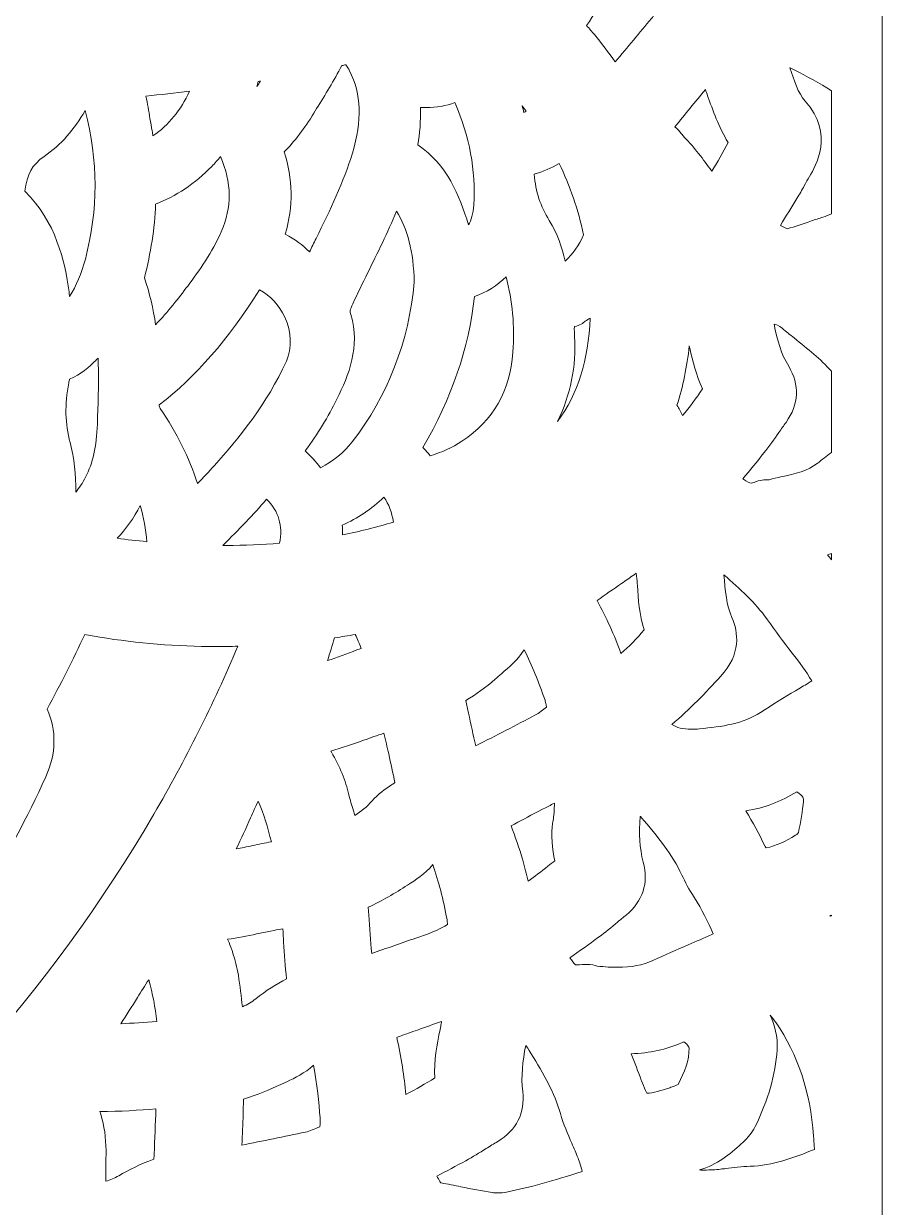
# Model space of a CAD drawing. Extents: x 140 to 2861, y -2860 to -140.
# Drawn here: x 2279 to 2861, y -2265 to -1464 of the extents above; entities that cross this region are included whole.
import ezdxf

# ---------------------------------------------------------------- set-up
doc = ezdxf.new("R2010")
doc.units = 0
doc.header["$MEASUREMENT"] = 0
doc.layers.add('Layer 1', color=7, linetype='Continuous')

# ---------------------------------------------------------------- blocks, each defined once
blk = doc.blocks.new('block 2')
at = {"layer": 'Layer 1', "lineweight": 0}
blk.add_lwpolyline([(140.32, -139.6), (140.32, -2859.85), (2860.58, -2859.85), (2860.58, -139.6), (140.32, -139.6)], dxfattribs=at)
for points, knots in [([(2660.46, -1464.85), (2665.53, -1457.3), (2669.38, -1450.62), (2672.62, -1443.83), (2673.14, -1442.72), (2673.69, -1441.63), (2674.23, -1440.54), (2675.11, -1438.77), (2676.04, -1436.88), (2676.95, -1434.89), (2681.66, -1432.66), (2686.18, -1430.45), (2690.55, -1428.23), (2696.77, -1434.03), (2702, -1439.41), (2706.66, -1444.78), (2706.98, -1445.15), (2707.3, -1445.51), (2707.63, -1445.88), (2708.21, -1446.54), (2708.76, -1447.16), (2709.11, -1447.61), (2709.86, -1448.58), (2710.45, -1449.36), (2710.91, -1449.99), (2710.48, -1450.74), (2709.9, -1451.7), (2709.15, -1452.94), (2707.62, -1455.44), (2705.99, -1458.04), (2704.34, -1460.03), (2696.29, -1469.72), (2688.2, -1479.36), (2679.76, -1489.41), (2675.33, -1483.12), (2670.63, -1476.94), (2665.7, -1470.92), (2664.08, -1468.94), (2662.35, -1466.93), (2660.46, -1464.85)], [0, 0, 0, 0, 1, 1, 1, 2, 2, 2, 3, 3, 3, 4, 4, 4, 5, 5, 5, 6, 6, 6, 7, 7, 7, 8, 8, 8, 9, 9, 9, 10, 10, 10, 11, 11, 11, 12, 12, 12, 13, 13, 13, 13]), ([(2455.8, -1550.38), (2462.86, -1543.13), (2469.46, -1534.48), (2475.89, -1524.07), (2475.89, -1524.07), (2477.75, -1521.06), (2477.75, -1521.06), (2483.52, -1511.69), (2489.45, -1502.07), (2494.75, -1491.92), (2495.67, -1491.72), (2496.6, -1491.52), (2497.54, -1491.32), (2498.45, -1492.67), (2499.28, -1494.06), (2500.02, -1495.49), (2508.02, -1511.28), (2508.64, -1528.95), (2501.95, -1551.14), (2496.07, -1570.83), (2486.96, -1589.38), (2477.31, -1609.02), (2475.86, -1611.97), (2474.4, -1614.95), (2472.94, -1617.95), (2468.36, -1613.59), (2462.96, -1609.35), (2456.54, -1606.05), (2461.97, -1587.23), (2461.73, -1568.56), (2455.8, -1550.38)], [0, 0, 0, 0, 1, 1, 1, 2, 2, 2, 3, 3, 3, 4, 4, 4, 5, 5, 5, 6, 6, 6, 7, 7, 7, 8, 8, 8, 9, 9, 9, 10, 10, 10, 10]), ([(2826.08, -1592.26), (2824.24, -1593.1), (2822.36, -1593.83), (2820.42, -1594.47), (2817.81, -1595.33), (2815.2, -1596.22), (2812.6, -1597.12), (2806.98, -1599.04), (2801.6, -1600.89), (2796.25, -1602.36), (2796.25, -1602.36), (2791.57, -1600.06), (2791.57, -1600.06), (2795.42, -1593.87), (2799.12, -1587.9), (2802.78, -1581.91), (2804.55, -1578.99), (2806.18, -1576.09), (2807.75, -1573.28), (2808.99, -1571.06), (2810.16, -1568.97), (2811.36, -1566.94), (2815.54, -1559.9), (2828.25, -1538.47), (2808.36, -1515.89), (2803.54, -1510.42), (2800.83, -1502.18), (2798.04, -1493.39), (2798.08, -1493.37), (2798.13, -1493.35), (2798.17, -1493.33), (2798.17, -1493.33), (2800.81, -1494.71), (2800.81, -1494.71), (2809.71, -1499.35), (2818.23, -1503.78), (2826.08, -1508.88), (2826.08, -1508.88), (2826.08, -1592.26), (2826.08, -1592.26)], [0, 0, 0, 0, 1, 1, 1, 2, 2, 2, 3, 3, 3, 4, 4, 4, 5, 5, 5, 6, 6, 6, 7, 7, 7, 8, 8, 8, 9, 9, 9, 10, 10, 10, 11, 11, 11, 12, 12, 12, 13, 13, 13, 13]), ([(2438.2, -1502.65), (2438.73, -1502.57), (2439.26, -1502.48), (2439.79, -1502.39), (2438.94, -1503.66), (2438.08, -1504.91), (2437.24, -1506.15), (2437.57, -1504.99), (2437.89, -1503.83), (2438.2, -1502.65)], [0, 0, 0, 0, 1, 1, 1, 2, 2, 2, 3, 3, 3, 3]), ([(2391.78, -1509.22), (2385.82, -1522.05), (2377.63, -1532.08), (2366.97, -1539.55), (2366.79, -1538.44), (2366.6, -1537.3), (2366.39, -1536.13), (2365.88, -1533.39), (2365.43, -1530.62), (2364.94, -1527.69), (2364.12, -1522.69), (2363.28, -1517.62), (2362.2, -1512.54), (2372.09, -1511.54), (2381.97, -1510.43), (2391.78, -1509.22)], [0, 0, 0, 0, 1, 1, 1, 2, 2, 2, 3, 3, 3, 4, 4, 4, 5, 5, 5, 5]), ([(2724.5, -1537.96), (2723.28, -1536.52), (2721.91, -1534.91), (2720.24, -1533.26), (2726.94, -1524.84), (2733.95, -1516.4), (2740.86, -1508.15), (2741.37, -1509.49), (2741.87, -1510.87), (2742.37, -1512.29), (2745.84, -1522.18), (2749.76, -1533.34), (2756.18, -1543.89), (2752.7, -1550.87), (2749.19, -1557.3), (2745.17, -1563.38), (2739.32, -1555.28), (2733.54, -1547.56), (2726.53, -1540.28), (2725.94, -1539.66), (2725.24, -1538.83), (2724.5, -1537.96)], [0, 0, 0, 0, 1, 1, 1, 2, 2, 2, 3, 3, 3, 4, 4, 4, 5, 5, 5, 6, 6, 6, 7, 7, 7, 7]), ([(2293.33, -1553.43), (2304.67, -1545.57), (2313.94, -1535.15), (2321.01, -1522.33), (2329.92, -1556.02), (2330, -1589.79), (2321.23, -1622.88), (2318.67, -1632.58), (2315.13, -1640.96), (2310.53, -1648.14), (2310.41, -1647.09), (2310.28, -1646.04), (2310.14, -1645.01), (2307.28, -1624.03), (2301.26, -1597.68), (2280.27, -1577.02), (2281.64, -1565.39), (2285.21, -1559.06), (2293.33, -1553.43)], [0, 0, 0, 0, 1, 1, 1, 2, 2, 2, 3, 3, 3, 4, 4, 4, 5, 5, 5, 6, 6, 6, 6]), ([(2548, -1520.25), (2549.37, -1520.34), (2550.72, -1520.38), (2552.05, -1520.38), (2558.89, -1520.38), (2565.32, -1519.22), (2571.26, -1516.92), (2581.28, -1539.84), (2585.46, -1562.65), (2584.04, -1586.37), (2583.68, -1592.23), (2582.35, -1596.55), (2580.59, -1599.78), (2574.28, -1579.51), (2566.12, -1559.04), (2546.22, -1545.55), (2547.42, -1538.17), (2548.36, -1529.53), (2548, -1520.25)], [0, 0, 0, 0, 1, 1, 1, 2, 2, 2, 3, 3, 3, 4, 4, 4, 5, 5, 5, 6, 6, 6, 6]), ([(2616.77, -1519.15), (2617.73, -1520.34), (2618.67, -1521.54), (2619.6, -1522.74), (2619.08, -1523.03), (2618.56, -1523.3), (2618.03, -1523.57), (2617.64, -1522.13), (2617.22, -1520.66), (2616.77, -1519.15)], [0, 0, 0, 0, 1, 1, 1, 2, 2, 2, 3, 3, 3, 3]), ([(2368.77, -1585.72), (2382.58, -1580.38), (2395.33, -1571.81), (2406.76, -1560.16), (2408.84, -1558.03), (2410.79, -1555.81), (2412.63, -1553.55), (2420.45, -1571.19), (2420.54, -1587.63), (2413.08, -1604.57), (2407.09, -1618.18), (2398.29, -1630.71), (2390.48, -1641.15), (2384.28, -1649.43), (2377.19, -1658.45), (2368.78, -1667.41), (2367.14, -1656.35), (2364.76, -1645.88), (2361.15, -1635.53), (2365.54, -1618.89), (2368.1, -1602.17), (2368.77, -1585.72)], [0, 0, 0, 0, 1, 1, 1, 2, 2, 2, 3, 3, 3, 4, 4, 4, 5, 5, 5, 6, 6, 6, 7, 7, 7, 7]), ([(2645.96, -1624.21), (2643.93, -1615.2), (2640.7, -1605.64), (2635.17, -1596.78), (2629.28, -1587.34), (2625.96, -1577.25), (2624.92, -1565.48), (2630.94, -1563.69), (2636.58, -1561.24), (2641.8, -1558.13), (2649.32, -1573.4), (2654.82, -1589.49), (2658.33, -1606.46), (2655.21, -1613.66), (2651.16, -1619.5), (2645.96, -1624.21)], [0, 0, 0, 0, 1, 1, 1, 2, 2, 2, 3, 3, 3, 4, 4, 4, 5, 5, 5, 5]), ([(2491.41, -1717.78), (2499.41, -1701.52), (2507.4, -1682.34), (2500.88, -1660.54), (2500.24, -1658.4), (2500.12, -1657.44), (2502.13, -1653.2), (2505.39, -1646.29), (2508.84, -1639.27), (2512.18, -1632.47), (2518.87, -1618.87), (2525.72, -1604.94), (2531.78, -1590.51), (2539.51, -1602.65), (2543.17, -1617.47), (2543.8, -1638.63), (2540.28, -1678.41), (2525.78, -1715.71), (2501.85, -1746.54), (2496.05, -1753.99), (2488.81, -1759.89), (2480.27, -1764.14), (2477.29, -1760.05), (2473.84, -1756.27), (2469.93, -1752.83), (2478.51, -1741.15), (2485.58, -1729.62), (2491.41, -1717.78)], [0, 0, 0, 0, 1, 1, 1, 2, 2, 2, 3, 3, 3, 4, 4, 4, 5, 5, 5, 6, 6, 6, 7, 7, 7, 8, 8, 8, 9, 9, 9, 9]), ([(2584.51, -1648.24), (2592.81, -1645.4), (2600.01, -1640.89), (2605.97, -1634.84), (2610.31, -1651.12), (2611.85, -1668.24), (2610.56, -1685.97), (2608.65, -1712.3), (2597.37, -1731.98), (2576.08, -1746.16), (2569.47, -1750.55), (2562.38, -1753.82), (2554.55, -1756.06), (2552.98, -1754.02), (2551.36, -1752.15), (2549.67, -1750.44), (2569.04, -1717.55), (2580.73, -1683.25), (2584.51, -1648.24)], [0, 0, 0, 0, 1, 1, 1, 2, 2, 2, 3, 3, 3, 4, 4, 4, 5, 5, 5, 6, 6, 6, 6]), ([(2397.1, -1774.96), (2391.49, -1757.44), (2383.14, -1740.59), (2371.88, -1723.98), (2371.47, -1723.37), (2371.24, -1722.42), (2371.18, -1721.64), (2395.97, -1702.56), (2417.69, -1677.65), (2439.04, -1643.78), (2446.31, -1647.51), (2452.4, -1654.02), (2456.2, -1662.3), (2460.81, -1672.34), (2461.18, -1683.18), (2457.23, -1692.04), (2444.35, -1720.78), (2424.47, -1744.85), (2408.59, -1762.59), (2404.71, -1766.91), (2400.9, -1771.01), (2397.1, -1774.96)], [0, 0, 0, 0, 1, 1, 1, 2, 2, 2, 3, 3, 3, 4, 4, 4, 5, 5, 5, 6, 6, 6, 7, 7, 7, 7]), ([(2652.33, -1675.38), (2652.23, -1673.7), (2652.06, -1670.65), (2652.16, -1668.68), (2652.21, -1668.66), (2652.27, -1668.65), (2652.32, -1668.64), (2655.74, -1667.85), (2658.15, -1666.19), (2659.58, -1664.96), (2660.69, -1664.27), (2661.77, -1663.56), (2662.84, -1662.82), (2661.67, -1691.46), (2654.61, -1713.77), (2640.83, -1732.94), (2649.61, -1714.79), (2653.47, -1695.51), (2652.33, -1675.38)], [0, 0, 0, 0, 1, 1, 1, 2, 2, 2, 3, 3, 3, 4, 4, 4, 5, 5, 5, 6, 6, 6, 6]), ([(2826.08, -1753.84), (2822.94, -1756.27), (2819.74, -1758.75), (2816.59, -1761.26), (2810.26, -1766.27), (2801.76, -1768.2), (2791.91, -1770.44), (2789.38, -1771.01), (2786.76, -1771.61), (2784.11, -1772.27), (2783.91, -1772.28), (2783.69, -1772.29), (2783.48, -1772.29), (2781.32, -1772.37), (2777.69, -1772.5), (2773.77, -1774.12), (2773, -1774.43), (2772.36, -1774.59), (2771.85, -1774.59), (2770.97, -1774.59), (2769.27, -1774.05), (2766.07, -1771.67), (2770.88, -1765.95), (2775.76, -1760.1), (2780.45, -1754.19), (2784.14, -1749.56), (2787.43, -1744.82), (2790.62, -1740.25), (2792.26, -1737.9), (2793.81, -1735.67), (2795.4, -1733.47), (2804.17, -1721.34), (2804.81, -1707.85), (2797.2, -1695.52), (2792.09, -1687.23), (2789.5, -1677.43), (2787.3, -1666.95), (2788.76, -1667.21), (2790.51, -1667.92), (2792.69, -1669.71), (2795.45, -1671.97), (2798.24, -1674.19), (2800.93, -1676.34), (2810.11, -1683.65), (2818.82, -1690.59), (2826.08, -1698.8), (2826.08, -1698.8), (2826.08, -1753.84), (2826.08, -1753.84)], [0, 0, 0, 0, 1, 1, 1, 2, 2, 2, 3, 3, 3, 4, 4, 4, 5, 5, 5, 6, 6, 6, 7, 7, 7, 8, 8, 8, 9, 9, 9, 10, 10, 10, 11, 11, 11, 12, 12, 12, 13, 13, 13, 14, 14, 14, 15, 15, 15, 16, 16, 16, 16]), ([(2721.61, -1721.89), (2725.64, -1709.21), (2728.43, -1695.77), (2729.97, -1681.76), (2730.08, -1682.24), (2730.19, -1682.72), (2730.3, -1683.19), (2732.36, -1692.14), (2734.48, -1701.38), (2738.9, -1710.67), (2734.61, -1717.06), (2730.24, -1723.24), (2725.42, -1728.79), (2724.12, -1726.38), (2722.86, -1724.09), (2721.61, -1721.89)], [0, 0, 0, 0, 1, 1, 1, 2, 2, 2, 3, 3, 3, 4, 4, 4, 5, 5, 5, 5]), ([(2310.84, -1747.16), (2307.46, -1734.28), (2307.19, -1721.42), (2309.97, -1706.71), (2310.18, -1705.57), (2310.36, -1704.77), (2310.49, -1704.2), (2318.37, -1701.1), (2323.94, -1695.71), (2328.45, -1691.35), (2328.45, -1691.35), (2329.59, -1690.25), (2329.77, -1690.08), (2330.45, -1702.59), (2329.99, -1715.44), (2329.52, -1728.7), (2329.45, -1730.67), (2329.38, -1732.65), (2329.32, -1734.61), (2328.8, -1749.77), (2326.28, -1761.16), (2321.36, -1770.52), (2319.26, -1774.55), (2317.07, -1777.94), (2314.7, -1780.77), (2314.9, -1768.98), (2313.61, -1757.74), (2310.84, -1747.16)], [0, 0, 0, 0, 1, 1, 1, 2, 2, 2, 3, 3, 3, 4, 4, 4, 5, 5, 5, 6, 6, 6, 7, 7, 7, 8, 8, 8, 9, 9, 9, 9]), ([(2443.86, -1785.48), (2452.16, -1793.81), (2454.92, -1803.24), (2452.68, -1815.37), (2440.98, -1816.32), (2428.98, -1816.79), (2416.63, -1816.79), (2415.82, -1816.79), (2415, -1816.78), (2414.18, -1816.78), (2425.1, -1806.21), (2434.91, -1795.86), (2443.86, -1785.48)], [0, 0, 0, 0, 1, 1, 1, 2, 2, 2, 3, 3, 3, 4, 4, 4, 4]), ([(2523.31, -1784.15), (2526.6, -1788.9), (2528.67, -1794.36), (2529.7, -1800.99), (2518.52, -1804.42), (2507.04, -1807.28), (2495.24, -1809.59), (2495.29, -1807.48), (2495.24, -1805.32), (2495.08, -1803.12), (2505.48, -1798.5), (2514.93, -1792.15), (2523.31, -1784.15)], [0, 0, 0, 0, 1, 1, 1, 2, 2, 2, 3, 3, 3, 4, 4, 4, 4]), ([(2358.36, -1789.66), (2360.74, -1797.69), (2362.25, -1805.97), (2362.81, -1814.26), (2356.08, -1813.61), (2349.39, -1812.83), (2342.73, -1811.92), (2348.71, -1805.78), (2353.92, -1798.36), (2358.36, -1789.66)], [0, 0, 0, 0, 1, 1, 1, 2, 2, 2, 3, 3, 3, 3]), ([(2826.08, -1826.54), (2825.18, -1825.4), (2824.28, -1824.27), (2823.37, -1823.15), (2824.28, -1822.86), (2825.18, -1822.56), (2826.08, -1822.25), (2826.08, -1822.25), (2826.08, -1826.54), (2826.08, -1826.54)], [0, 0, 0, 0, 1, 1, 1, 2, 2, 2, 3, 3, 3, 3]), ([(2667.49, -1854.17), (2672.99, -1850.24), (2678.61, -1846.35), (2684.09, -1842.56), (2686.91, -1840.61), (2689.73, -1838.65), (2692.54, -1836.69), (2692.54, -1836.69), (2694.07, -1835.62), (2694.07, -1835.62), (2694.36, -1837.97), (2694.59, -1840.28), (2694.73, -1842.56), (2694.73, -1842.56), (2694.8, -1843.82), (2694.8, -1843.82), (2695.37, -1853.09), (2696, -1863.53), (2699.39, -1874.01), (2694.29, -1880), (2689.09, -1885.29), (2683.72, -1889.95), (2679.02, -1877.69), (2674.2, -1865.7), (2667.49, -1854.17)], [0, 0, 0, 0, 1, 1, 1, 2, 2, 2, 3, 3, 3, 4, 4, 4, 5, 5, 5, 6, 6, 6, 7, 7, 7, 8, 8, 8, 8]), ([(2810.49, -1909.99), (2807.62, -1911.73), (2804.75, -1913.45), (2801.87, -1915.18), (2794.1, -1919.83), (2786.07, -1924.64), (2778.24, -1929.8), (2766.35, -1937.64), (2751.91, -1939.55), (2736.92, -1940.96), (2734.9, -1941.15), (2733.01, -1941.25), (2731.29, -1941.25), (2725.62, -1941.25), (2721.5, -1940.28), (2718.13, -1937.98), (2730.26, -1927.8), (2741.07, -1916.39), (2751.1, -1905.56), (2765.23, -1890.32), (2763.08, -1875.47), (2758.79, -1865.7), (2755.07, -1857.22), (2754.26, -1847.2), (2753.43, -1836.59), (2764.35, -1846.3), (2774.62, -1855.56), (2782.43, -1866.54), (2782.43, -1866.54), (2782.85, -1867.13), (2782.85, -1867.13), (2788.15, -1874.56), (2793.62, -1882.25), (2799.62, -1889.7), (2804.59, -1895.87), (2809.01, -1902.17), (2812.82, -1908.51), (2812.13, -1908.97), (2811.35, -1909.47), (2810.49, -1909.99)], [0, 0, 0, 0, 1, 1, 1, 2, 2, 2, 3, 3, 3, 4, 4, 4, 5, 5, 5, 6, 6, 6, 7, 7, 7, 8, 8, 8, 9, 9, 9, 10, 10, 10, 11, 11, 11, 12, 12, 12, 13, 13, 13, 13]), ([(1721.31, -2475.94), (1650.1, -2492.19), (1576.59, -2500.42), (1502.82, -2500.42), (1275.74, -2500.42), (1053.46, -2423.1), (876.93, -2282.7), (747.66, -2179.87), (646.42, -2042.83), (583.05, -1885.2), (585.7, -1885.24), (588.33, -1885.26), (590.95, -1885.26), (617.95, -1885.26), (644.51, -1883.12), (669.9, -1878.88), (675.18, -1878.01), (680.42, -1877.09), (685.59, -1876.14), (692.52, -1891.82), (699.86, -1907.26), (707.5, -1922.18), (707.63, -1922.44), (707.76, -1922.7), (707.9, -1922.96), (699.09, -1938.69), (698.57, -1955.99), (706.48, -1973.45), (718.93, -2001.08), (733.65, -2027.64), (747.71, -2052.23), (767.43, -2086.76), (788.67, -2119.44), (814.5, -2157.91), (821.77, -2168.68), (829.03, -2179.4), (836.3, -2190.13), (839.34, -2194.61), (844.35, -2197.16), (849.55, -2197.16), (851.2, -2197.16), (852.87, -2196.9), (854.5, -2196.37), (861.28, -2194.17), (865.78, -2187.74), (865.54, -2180.62), (865.06, -2166.24), (861.95, -2153.6), (859.29, -2144.17), (857.96, -2139.46), (856.57, -2134.72), (855.14, -2129.94), (881.3, -2157.11), (909.28, -2182.57), (938.82, -2206.07), (956.91, -2220.45), (975.89, -2234.36), (995.3, -2247.44), (1002.96, -2261.61), (1012.87, -2279.29), (1024.11, -2296.31), (1024.37, -2296.71), (1024.64, -2297.12), (1024.9, -2297.53), (1028.35, -2302.86), (1033.56, -2310.91), (1045.09, -2315.48), (1047, -2316.24), (1049.01, -2316.61), (1050.99, -2316.61), (1054.94, -2316.61), (1058.83, -2315.15), (1061.84, -2312.37), (1066.36, -2308.2), (1068.09, -2301.8), (1066.29, -2295.92), (1065.62, -2293.73), (1064.97, -2291.62), (1064.34, -2289.57), (1079.4, -2297.86), (1094.69, -2305.72), (1110.06, -2313.08), (1170.4, -2341.94), (1234.14, -2364.18), (1299.51, -2379.2), (1355.25, -2392.01), (1412.38, -2399.57), (1469.48, -2401.7), (1471.75, -2407.46), (1473.91, -2412.89), (1476.03, -2418.12), (1476.38, -2418.96), (1476.7, -2419.83), (1477.04, -2420.7), (1479.19, -2426.37), (1482.15, -2434.14), (1489.71, -2440.99), (1492.76, -2443.75), (1496.61, -2445.13), (1500.45, -2445.13), (1504.3, -2445.13), (1508.14, -2443.75), (1511.19, -2440.99), (1518.76, -2434.14), (1521.71, -2426.37), (1523.87, -2420.7), (1524.2, -2419.83), (1524.52, -2418.96), (1524.89, -2418.08), (1526.97, -2412.93), (1529.11, -2407.57), (1531.36, -2401.87), (1588.39, -2400.06), (1645.11, -2392.79), (1700.1, -2380.25), (1760.8, -2366.4), (1820.45, -2345.97), (1877.38, -2319.51), (1897.35, -2310.23), (1917.18, -2300.1), (1936.67, -2289.24), (1936, -2291.39), (1935.32, -2293.61), (1934.61, -2295.92), (1932.81, -2301.8), (1934.54, -2308.2), (1939.06, -2312.37), (1942.07, -2315.15), (1945.96, -2316.61), (1949.91, -2316.61), (1951.9, -2316.61), (1953.9, -2316.24), (1955.81, -2315.48), (1967.34, -2310.91), (1972.55, -2302.85), (1976, -2297.53), (1976.27, -2297.12), (1976.53, -2296.71), (1976.79, -2296.32), (1988.21, -2279.02), (1998.02, -2261.51), (2006.23, -2246.28), (2016.71, -2239.15), (2026.97, -2231.86), (2036.76, -2224.59), (2075.52, -2195.82), (2112.12, -2163.88), (2145.94, -2129.35), (2144.44, -2134.33), (2143, -2139.28), (2141.6, -2144.19), (2138.95, -2153.59), (2135.84, -2166.23), (2135.36, -2180.62), (2135.13, -2187.74), (2139.63, -2194.17), (2146.41, -2196.37), (2148.04, -2196.9), (2149.71, -2197.16), (2151.35, -2197.16), (2156.56, -2197.16), (2161.57, -2194.61), (2164.6, -2190.13), (2164.6, -2190.13), (2165.47, -2188.85), (2165.47, -2188.85), (2172.45, -2178.55), (2179.42, -2168.25), (2186.42, -2157.88), (2212.24, -2119.44), (2233.47, -2086.76), (2253.19, -2052.24), (2267.25, -2027.64), (2281.97, -2001.08), (2294.41, -1973.48), (2301.54, -1957.75), (2301.81, -1942.06), (2295.31, -1927.57), (2304.32, -1911.02), (2312.84, -1894.12), (2320.75, -1877.12), (2324.15, -1877.72), (2327.57, -1878.31), (2331, -1878.88), (2356.39, -1883.12), (2382.96, -1885.26), (2409.96, -1885.26), (2414.72, -1885.26), (2419.54, -1885.19), (2424.4, -1885.06), (2407.98, -1923.97), (2388.93, -1962.09), (2367.62, -1998.67), (2226.81, -2240.41), (1991.24, -2414.37), (1721.31, -2475.94)], [0, 0, 0, 0, 1, 1, 1, 2, 2, 2, 3, 3, 3, 4, 4, 4, 5, 5, 5, 6, 6, 6, 7, 7, 7, 8, 8, 8, 9, 9, 9, 10, 10, 10, 11, 11, 11, 12, 12, 12, 13, 13, 13, 14, 14, 14, 15, 15, 15, 16, 16, 16, 17, 17, 17, 18, 18, 18, 19, 19, 19, 20, 20, 20, 21, 21, 21, 22, 22, 22, 23, 23, 23, 24, 24, 24, 25, 25, 25, 26, 26, 26, 27, 27, 27, 28, 28, 28, 29, 29, 29, 30, 30, 30, 31, 31, 31, 32, 32, 32, 33, 33, 33, 34, 34, 34, 35, 35, 35, 36, 36, 36, 37, 37, 37, 38, 38, 38, 39, 39, 39, 40, 40, 40, 41, 41, 41, 42, 42, 42, 43, 43, 43, 44, 44, 44, 45, 45, 45, 46, 46, 46, 47, 47, 47, 48, 48, 48, 49, 49, 49, 50, 50, 50, 51, 51, 51, 52, 52, 52, 53, 53, 53, 54, 54, 54, 55, 55, 55, 56, 56, 56, 57, 57, 57, 58, 58, 58, 59, 59, 59, 60, 60, 60, 61, 61, 61, 62, 62, 62, 63, 63, 63, 64, 64, 64, 65, 65, 65, 65]), ([(2485.02, -1894.78), (2486.72, -1889.63), (2488.28, -1884.49), (2489.8, -1879.4), (2494.54, -1878.68), (2499.24, -1877.9), (2503.9, -1877.05), (2505.28, -1880.11), (2506.6, -1883.26), (2507.85, -1886.54), (2506.9, -1886.89), (2505.95, -1887.24), (2505.01, -1887.59), (2498.21, -1890.12), (2491.6, -1892.57), (2485.02, -1894.78)], [0, 0, 0, 0, 1, 1, 1, 2, 2, 2, 3, 3, 3, 4, 4, 4, 5, 5, 5, 5]), ([(2632.3, -1921.61), (2632.51, -1922.24), (2632.75, -1923.48), (2632.98, -1924.68), (2632.98, -1924.68), (2633.31, -1926.36), (2633.31, -1926.36), (2631.98, -1927.27), (2630.78, -1928.18), (2629.68, -1929.01), (2628.25, -1930.09), (2626.9, -1931.11), (2625.97, -1931.6), (2612.7, -1938.54), (2599.4, -1945.34), (2585.37, -1952.52), (2583.7, -1945.16), (2582.09, -1937.67), (2580.52, -1930.39), (2579.91, -1927.56), (2579.3, -1924.72), (2578.69, -1921.89), (2585.61, -1917.47), (2592.33, -1912.93), (2598.59, -1907.28), (2599.9, -1906.1), (2601.29, -1904.92), (2602.76, -1903.67), (2607.94, -1899.28), (2613.68, -1894.41), (2618.25, -1887.56), (2623.46, -1898.03), (2628.07, -1909.21), (2632.3, -1921.61)], [0, 0, 0, 0, 1, 1, 1, 2, 2, 2, 3, 3, 3, 4, 4, 4, 5, 5, 5, 6, 6, 6, 7, 7, 7, 8, 8, 8, 9, 9, 9, 10, 10, 10, 11, 11, 11, 11]), ([(2528.51, -1978.88), (2524.23, -1981.74), (2519.37, -1984.97), (2515.05, -1989.99), (2511.85, -1993.7), (2507.87, -1996.85), (2503.61, -1999.66), (2503.28, -1998.57), (2502.94, -1997.48), (2502.61, -1996.41), (2501.44, -1992.61), (2500.34, -1989.03), (2499.55, -1985.58), (2497.35, -1975.9), (2493.49, -1966.48), (2487.73, -1956.78), (2487.57, -1956.51), (2487.41, -1956.25), (2487.26, -1955.98), (2494.95, -1953.86), (2502.29, -1951.25), (2509.44, -1948.71), (2514.19, -1947.02), (2518.75, -1945.4), (2523.28, -1943.96), (2524.42, -1948.74), (2525.49, -1953.45), (2526.51, -1958), (2527.96, -1964.43), (2529.37, -1971.01), (2530.73, -1977.39), (2530.03, -1977.87), (2529.28, -1978.37), (2528.51, -1978.88)], [0, 0, 0, 0, 1, 1, 1, 2, 2, 2, 3, 3, 3, 4, 4, 4, 5, 5, 5, 6, 6, 6, 7, 7, 7, 8, 8, 8, 9, 9, 9, 10, 10, 10, 11, 11, 11, 11]), ([(2768.24, -1996.54), (2780.71, -1994.5), (2792.25, -1990.16), (2802.67, -1983.6), (2802.69, -1983.61), (2802.7, -1983.62), (2802.72, -1983.63), (2807.53, -1986.47), (2807.34, -1988.35), (2807.18, -1989.86), (2806.5, -1996.55), (2805.37, -2003.74), (2803.84, -2011.22), (2803.79, -2011.37), (2803.29, -2012.17), (2801.88, -2013.05), (2795.09, -2017.32), (2788.57, -2020.14), (2782.02, -2021.63), (2781.94, -2021.51), (2781.85, -2021.39), (2781.77, -2021.28), (2781.53, -2020.94), (2781.22, -2020.49), (2781.08, -2020.27), (2777.16, -2012.08), (2772.86, -2004.15), (2768.24, -1996.54)], [0, 0, 0, 0, 1, 1, 1, 2, 2, 2, 3, 3, 3, 4, 4, 4, 5, 5, 5, 6, 6, 6, 7, 7, 7, 8, 8, 8, 9, 9, 9, 9]), ([(2423.3, -2022.33), (2426.75, -2015.26), (2429.92, -2008.17), (2433.04, -2001.19), (2434.7, -1997.49), (2436.4, -1993.69), (2438.12, -1989.96), (2442.11, -1998.31), (2444.65, -2007.63), (2447.08, -2017.41), (2442.75, -2018.26), (2438.48, -2019.16), (2434.31, -2020.05), (2430.56, -2020.84), (2426.89, -2021.61), (2423.3, -2022.33)], [0, 0, 0, 0, 1, 1, 1, 2, 2, 2, 3, 3, 3, 4, 4, 4, 5, 5, 5, 5]), ([(2609.33, -2006.6), (2615.27, -2003.42), (2621.35, -2000.27), (2627.25, -1997.21), (2627.25, -1997.21), (2631.14, -1995.19), (2631.14, -1995.19), (2633.6, -1993.92), (2636.1, -1992.63), (2638.63, -1991.32), (2638.59, -1995.61), (2638.37, -1999.72), (2637.7, -2003.65), (2636.06, -2013.28), (2637.26, -2022.21), (2638.86, -2030.45), (2637.33, -2031.63), (2635.8, -2032.82), (2634.27, -2034), (2629.72, -2037.55), (2625.33, -2040.97), (2620.88, -2044.05), (2619.78, -2039.38), (2618.6, -2034.67), (2617.28, -2029.99), (2614.94, -2021.68), (2612.03, -2013.68), (2609.33, -2006.6)], [0, 0, 0, 0, 1, 1, 1, 2, 2, 2, 3, 3, 3, 4, 4, 4, 5, 5, 5, 6, 6, 6, 7, 7, 7, 8, 8, 8, 9, 9, 9, 9]), ([(2681.32, -2102.43), (2677.32, -2102.43), (2672.91, -2102.18), (2667.49, -2101.64), (2666.03, -2101.17), (2663.58, -2100.44), (2660.5, -2100.44), (2660.1, -2100.44), (2659.71, -2100.45), (2659.32, -2100.48), (2656.72, -2100.64), (2654.48, -2100.77), (2652.94, -2100.78), (2651.97, -2099.72), (2650.54, -2097.96), (2649.01, -2096.03), (2655.47, -2091.51), (2662.06, -2086.87), (2668.53, -2082.13), (2673.1, -2078.79), (2677.32, -2075.25), (2681.41, -2071.83), (2683.33, -2070.23), (2685.25, -2068.62), (2687.2, -2067.04), (2698.45, -2057.94), (2702.56, -2045.21), (2698.77, -2031.19), (2696.21, -2021.7), (2695.94, -2011.77), (2696.72, -2000.38), (2696.81, -2000.38), (2696.9, -2000.39), (2696.99, -2000.39), (2708.89, -2014.26), (2718.51, -2026.09), (2724.88, -2039.95), (2727.06, -2044.69), (2729.78, -2049.59), (2733.45, -2055.36), (2738.38, -2063.11), (2742.47, -2071.53), (2746.19, -2079.76), (2745.84, -2079.93), (2745.5, -2080.09), (2745.16, -2080.24), (2739.91, -2082.58), (2734.51, -2084.92), (2729.29, -2087.19), (2721.41, -2090.6), (2713.26, -2094.13), (2705.25, -2097.83), (2698.45, -2100.97), (2690.84, -2102.43), (2681.32, -2102.43)], [0, 0, 0, 0, 1, 1, 1, 2, 2, 2, 3, 3, 3, 4, 4, 4, 5, 5, 5, 6, 6, 6, 7, 7, 7, 8, 8, 8, 9, 9, 9, 10, 10, 10, 11, 11, 11, 12, 12, 12, 13, 13, 13, 14, 14, 14, 15, 15, 15, 16, 16, 16, 17, 17, 17, 18, 18, 18, 18]), ([(2566.23, -2073.52), (2561.36, -2076.36), (2557.01, -2078.42), (2552.71, -2079.92), (2552.71, -2079.92), (2544.94, -2082.63), (2544.94, -2082.63), (2534.96, -2086.11), (2524.98, -2089.59), (2515, -2093.06), (2514.28, -2084.4), (2513.65, -2075.64), (2513.03, -2067.12), (2513.03, -2067.12), (2512.65, -2061.8), (2512.65, -2061.8), (2522.17, -2057.48), (2530.71, -2052.21), (2539.33, -2046.75), (2544.58, -2043.42), (2550.99, -2039.36), (2556.35, -2032.9), (2560.34, -2044.2), (2563.5, -2056.41), (2565.97, -2070.04), (2566.13, -2070.88), (2566.19, -2072.14), (2566.23, -2073.52)], [0, 0, 0, 0, 1, 1, 1, 2, 2, 2, 3, 3, 3, 4, 4, 4, 5, 5, 5, 6, 6, 6, 7, 7, 7, 8, 8, 8, 9, 9, 9, 9]), ([(2826.08, -2067.17), (2826.08, -2067.17), (2826.08, -2067.61), (2826.08, -2067.61), (2825.71, -2067.65), (2825.33, -2067.69), (2824.96, -2067.73), (2825.33, -2067.55), (2825.71, -2067.36), (2826.08, -2067.17)], [0, 0, 0, 0, 1, 1, 1, 2, 2, 2, 3, 3, 3, 3]), ([(2417.41, -2083.49), (2424.26, -2082.67), (2430.77, -2081.24), (2437.09, -2079.85), (2440.34, -2079.13), (2443.42, -2078.46), (2446.48, -2077.88), (2446.48, -2077.88), (2448.9, -2077.41), (2448.9, -2077.41), (2450.94, -2077.02), (2452.94, -2076.64), (2454.9, -2076.28), (2455.1, -2079.27), (2455.24, -2082.3), (2455.4, -2085.45), (2455.8, -2093.55), (2456.2, -2101.86), (2457.43, -2110.35), (2450.3, -2113.84), (2443.43, -2118.26), (2436.57, -2123.78), (2433.92, -2125.9), (2430.9, -2127.64), (2427.5, -2129.23), (2426.69, -2122.22), (2425.84, -2115.01), (2424.78, -2107.83), (2423.97, -2102.33), (2422.4, -2097.25), (2421.02, -2092.77), (2420.8, -2092.04), (2420.58, -2091.32), (2420.36, -2090.6), (2419.59, -2088.07), (2418.61, -2086.01), (2417.83, -2084.36), (2417.69, -2084.08), (2417.54, -2083.77), (2417.41, -2083.49)], [0, 0, 0, 0, 1, 1, 1, 2, 2, 2, 3, 3, 3, 4, 4, 4, 5, 5, 5, 6, 6, 6, 7, 7, 7, 8, 8, 8, 9, 9, 9, 10, 10, 10, 11, 11, 11, 12, 12, 12, 13, 13, 13, 13]), ([(2345.14, -2140.66), (2349.08, -2134.74), (2352.8, -2128.78), (2356.47, -2122.91), (2358.96, -2118.92), (2361.53, -2114.81), (2364.1, -2110.82), (2366.8, -2120.27), (2368.59, -2129.63), (2369.49, -2139.02), (2361.18, -2139.68), (2353.13, -2140.3), (2345.14, -2140.66)], [0, 0, 0, 0, 1, 1, 1, 2, 2, 2, 3, 3, 3, 4, 4, 4, 4]), ([(2557.72, -2177.35), (2551.46, -2181.2), (2544.93, -2185.09), (2538.15, -2188.45), (2536.95, -2176.65), (2535.09, -2163.41), (2531.9, -2149.91), (2534.49, -2148.96), (2537.13, -2148.03), (2539.85, -2147.07), (2541.88, -2146.36), (2543.9, -2145.65), (2545.92, -2144.92), (2551.35, -2142.97), (2556.78, -2141.02), (2562.35, -2139.02), (2562.15, -2140.1), (2561.94, -2141.19), (2561.72, -2142.29), (2561.72, -2142.29), (2561.26, -2144.58), (2561.26, -2144.58), (2559.2, -2154.89), (2557.08, -2165.54), (2557.72, -2177.35)], [0, 0, 0, 0, 1, 1, 1, 2, 2, 2, 3, 3, 3, 4, 4, 4, 5, 5, 5, 6, 6, 6, 7, 7, 7, 8, 8, 8, 8]), ([(2754.57, -2238.69), (2753.43, -2238.83), (2752.3, -2238.96), (2751.17, -2239.1), (2747.69, -2239.51), (2744.03, -2239.71), (2740.27, -2239.71), (2739.16, -2239.71), (2738.04, -2239.7), (2736.89, -2239.66), (2748.85, -2236.08), (2757.6, -2228.79), (2765, -2222.03), (2767.76, -2219.5), (2771.94, -2215.68), (2774.63, -2210.12), (2783.38, -2192.02), (2788.22, -2175.07), (2789.42, -2158.3), (2790.08, -2149.21), (2787.63, -2141.28), (2784.61, -2134.77), (2786.03, -2136.4), (2787.38, -2138.13), (2788.65, -2139.98), (2803.44, -2161.4), (2811.75, -2186.49), (2814.06, -2216.69), (2814.24, -2219.12), (2814.39, -2221.55), (2814.54, -2223.97), (2814.58, -2224.56), (2814.61, -2225.15), (2814.65, -2225.73), (2800.62, -2231.39), (2786.15, -2236.72), (2771.13, -2237.18), (2765.36, -2237.36), (2759.87, -2238.04), (2754.57, -2238.69)], [0, 0, 0, 0, 1, 1, 1, 2, 2, 2, 3, 3, 3, 4, 4, 4, 5, 5, 5, 6, 6, 6, 7, 7, 7, 8, 8, 8, 9, 9, 9, 10, 10, 10, 11, 11, 11, 12, 12, 12, 13, 13, 13, 13]), ([(2600.41, -2255.24), (2599.06, -2255.24), (2597.75, -2255.15), (2596.53, -2254.96), (2589.55, -2253.89), (2582.64, -2252.49), (2575.33, -2251.01), (2571, -2250.14), (2566.53, -2249.23), (2562.05, -2248.41), (2561.93, -2248.38), (2561.84, -2248.36), (2561.77, -2248.34), (2561.67, -2248.22), (2561.48, -2247.95), (2561.21, -2247.48), (2560.52, -2246.23), (2559.82, -2245.01), (2559.1, -2243.79), (2565.6, -2240.41), (2572.21, -2236.94), (2578.66, -2233.38), (2583.45, -2230.75), (2587.99, -2227.93), (2592.39, -2225.21), (2595.13, -2223.51), (2597.71, -2221.91), (2600.33, -2220.36), (2612.98, -2212.88), (2618.97, -2200.89), (2617.2, -2186.58), (2615.94, -2176.42), (2617.19, -2165.96), (2619.22, -2155.27), (2619.91, -2156.14), (2621.06, -2157.8), (2622.97, -2160.92), (2631.08, -2174.19), (2638.7, -2187.28), (2642.74, -2201.47), (2644.79, -2208.68), (2647.65, -2215.21), (2650.42, -2221.52), (2651.95, -2225.01), (2653.39, -2228.31), (2654.64, -2231.57), (2655.72, -2234.42), (2656.65, -2237.45), (2657.55, -2240.61), (2637.99, -2247.04), (2621.69, -2251.51), (2606.31, -2254.65), (2604.42, -2255.04), (2602.38, -2255.24), (2600.41, -2255.24)], [0, 0, 0, 0, 1, 1, 1, 2, 2, 2, 3, 3, 3, 4, 4, 4, 5, 5, 5, 6, 6, 6, 7, 7, 7, 8, 8, 8, 9, 9, 9, 10, 10, 10, 11, 11, 11, 12, 12, 12, 13, 13, 13, 14, 14, 14, 15, 15, 15, 16, 16, 16, 17, 17, 17, 18, 18, 18, 18]), ([(2719.79, -2182.93), (2718.77, -2183.26), (2717.75, -2183.6), (2716.74, -2183.93), (2710.94, -2185.85), (2705.47, -2187.66), (2701.1, -2187.68), (2700.84, -2187.09), (2700.59, -2186.5), (2700.34, -2185.91), (2699.35, -2183.62), (2698.42, -2181.46), (2697.66, -2179.39), (2697.66, -2179.39), (2697.48, -2178.91), (2697.48, -2178.91), (2695.3, -2172.98), (2693.09, -2166.96), (2690.5, -2160.95), (2703.26, -2160.49), (2714.45, -2158.06), (2724.57, -2153.56), (2725.29, -2153.24), (2725.84, -2153.03), (2726.24, -2152.88), (2729.67, -2155.42), (2729.73, -2156.65), (2729.75, -2157.07), (2730.13, -2165.43), (2726.55, -2173.7), (2722.6, -2181.41), (2722.37, -2181.67), (2721.48, -2182.38), (2719.79, -2182.93)], [0, 0, 0, 0, 1, 1, 1, 2, 2, 2, 3, 3, 3, 4, 4, 4, 5, 5, 5, 6, 6, 6, 7, 7, 7, 8, 8, 8, 9, 9, 9, 10, 10, 10, 11, 11, 11, 11]), ([(2427.97, -2201.79), (2428.05, -2198.31), (2428.13, -2194.99), (2428.26, -2191.7), (2436.94, -2189.06), (2445.88, -2185.51), (2455.5, -2180.88), (2456.15, -2180.56), (2456.81, -2180.25), (2457.47, -2179.94), (2462.97, -2177.32), (2469.62, -2174.17), (2475.55, -2168.8), (2478.02, -2181.55), (2479.28, -2194.31), (2480.12, -2204.27), (2480.26, -2205.93), (2480.12, -2208.07), (2479.92, -2210.37), (2476.35, -2211.92), (2472.97, -2213.39), (2470.13, -2214.01), (2455.86, -2217.11), (2441.2, -2220.02), (2427.01, -2222.83), (2427.64, -2215.65), (2427.81, -2208.63), (2427.97, -2201.79)], [0, 0, 0, 0, 1, 1, 1, 2, 2, 2, 3, 3, 3, 4, 4, 4, 5, 5, 5, 6, 6, 6, 7, 7, 7, 8, 8, 8, 9, 9, 9, 9]), ([(2331.59, -2201.98), (2331.59, -2201.98), (2331.02, -2200.16), (2331.02, -2200.16), (2344.63, -2200), (2357.75, -2199.21), (2368.97, -2198.35), (2368.62, -2208.56), (2368.17, -2218.82), (2367.74, -2228.83), (2367.69, -2230.02), (2367.64, -2231.22), (2367.59, -2232.41), (2358.55, -2235.44), (2350.6, -2239.68), (2343.8, -2243.6), (2341.09, -2245.16), (2338.06, -2246.34), (2334.99, -2247.26), (2335.09, -2240.51), (2335.19, -2233.52), (2335.18, -2226.58), (2335.17, -2217.78), (2333.99, -2209.74), (2331.59, -2201.98)], [0, 0, 0, 0, 1, 1, 1, 2, 2, 2, 3, 3, 3, 4, 4, 4, 5, 5, 5, 6, 6, 6, 7, 7, 7, 8, 8, 8, 8])]:
    blk.add_open_spline(points, degree=3, knots=knots, dxfattribs=at)

msp = doc.modelspace()

# ---------------------------------------------------------------- block references
at = {"layer": 'Layer 1'}
msp.add_blockref('block 2', (0, 0), dxfattribs=at)

doc.saveas('drawing.dxf')
